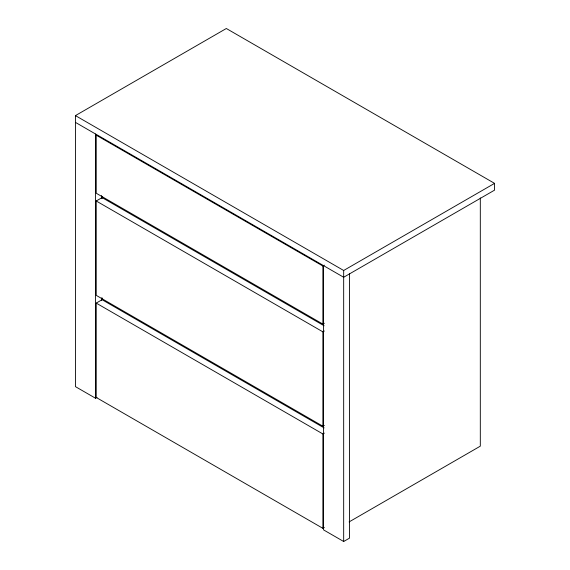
<?xml version="1.0" encoding="UTF-8"?>
<svg xmlns="http://www.w3.org/2000/svg" width="570" height="570" viewBox="0 0 570 570"><rect width="100%" height="100%" fill="white"/><g stroke="black" fill="none" stroke-linecap="round" stroke-linejoin="round"><path stroke-width="0.85" d="M97.021 397.404L95.553 398.245L75.439 386.631L75.439 115.61L226.326 28.5L494.56 183.369L494.56 190.145L343.674 277.255L75.439 122.386M324.358 425.37L322.891 426.218L96.223 295.36L96.223 200.982L102.094 197.598L324.131 325.791M324.358 527.492L322.891 528.333L96.223 397.475L96.223 303.097L102.094 299.713L324.131 427.906M324.358 323.254L322.891 324.102L96.223 193.237L96.223 135.161L322.891 266.026L324.358 265.178M75.439 115.61L343.674 270.479L494.56 183.369M96.223 200.982L322.891 331.847L324.358 330.999M96.223 303.097L322.891 433.962L324.358 433.115M349.104 521.913L480.31 446.16L480.31 197.933M323.56 265.641L323.56 529.886L343.674 541.5L349.545 538.116L349.545 273.864M343.674 270.479L343.674 541.5M322.891 266.026L322.891 324.102M322.891 331.847L322.891 426.218M322.891 433.962L322.891 528.333M102.265 196.728L102.265 198.445M102.265 297.982L102.265 299.699M101.424 195.567L101.424 198.232M101.424 297.882L101.424 300.554M95.553 134L95.553 398.245"/></g></svg>
